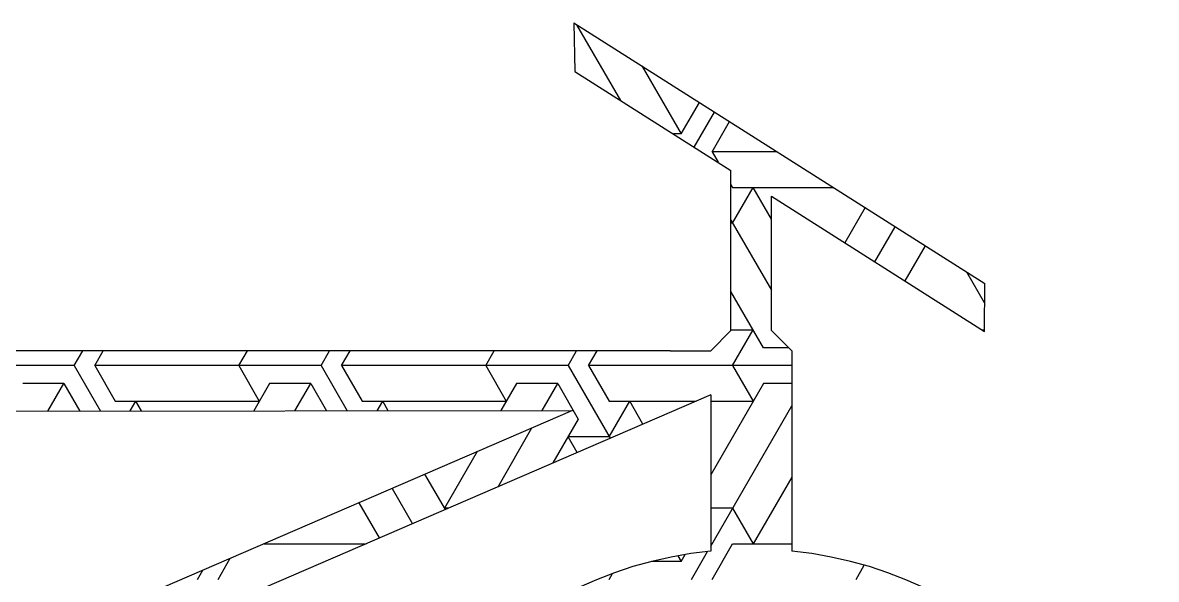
# Model space of a CAD drawing. Header units: millimetres. Extents: x 0 to 2404, y 0 to 1600.
# Drawn here: x 2264.4 to 2404.3, y 1531 to 1599.7 of the extents above; entities that cross this region are included whole.
import ezdxf

# ---------------------------------------------------------------- set-up
doc = ezdxf.new("R2010")
doc.units = ezdxf.units.MM

msp = doc.modelspace()

# ---------------------------------------------------------------- linework, layer by layer
for p, q in [((2332.42, 1599.73), (2383.15, 1567.51)), ((2332.42, 1599.73), (2332.58, 1593.71)), ((2332.58, 1593.71), (2351.83, 1581.48)), ((2351.83, 1561.72), (2351.83, 1581.48)), ((2356.83, 1561.72), (2356.83, 1578.31)), ((2356.83, 1578.31), (2383.11, 1561.61)), ((2383.11, 1561.61), (2383.15, 1567.51)), ((2349.33, 1559.22), (2351.83, 1561.72)), ((2359.33, 1559.22), (2356.83, 1561.72)), ((2344.33, 1559.22), (2218.63, 1559.22)), ((2344.33, 1559.22), (2349.33, 1559.22)), ((2359.33, 1559.22), (2359.33, 1534.48)), ((2349.33, 1553.78), (2233.82, 1503.85)), ((2349.33, 1553.78), (2349.33, 1534.48)), ((2220.58, 1551.72), (2332.26, 1551.85)), ((2332.26, 1551.85), (2231.84, 1508.44))]:
    msp.add_line(p, q)
at = {"linetype": 'Continuous'}
for p, q in [((2338.22, 1590.13), (2332.82, 1599.48)), ((2340.84, 1594.39), (2345.69, 1585.99)), ((2345.69, 1585.99), (2347.94, 1589.88)), ((2347.29, 1584.36), (2349.8, 1588.7)), ((2349.5, 1583.79), (2351.65, 1587.52)), ((2345.69, 1585.99), (2344.74, 1585.99)), ((2357.53, 1583.79), (2349.5, 1583.79)), ((2349.5, 1583.79), (2350.25, 1582.49)), ((2351.83, 1579.75), (2352.04, 1579.39)), ((2352.04, 1574.99), (2354.58, 1579.39)), ((2352.04, 1579.39), (2364.45, 1579.39)), ((2356.83, 1575.48), (2354.58, 1579.39)), ((2368.38, 1576.89), (2365.88, 1572.56)), ((2351.83, 1575.35), (2356.83, 1566.69)), ((2352.04, 1574.99), (2351.83, 1574.99)), ((2369.59, 1570.2), (2372.1, 1574.53)), ((2375.81, 1572.17), (2373.31, 1567.84)), ((2383.13, 1565.13), (2380.95, 1568.91)), ((2355.85, 1559.59), (2351.83, 1566.55)), ((2351.83, 1561.79), (2354.58, 1561.79)), ((2352.04, 1557.39), (2354.58, 1561.79)), ((2382.83, 1561.79), (2383.11, 1561.79)), ((2270.76, 1557.39), (2271.82, 1559.22)), ((2273.3, 1557.39), (2274.36, 1559.22)), ((2291.08, 1557.39), (2292.14, 1559.22)), ((2301.24, 1557.39), (2302.3, 1559.22)), ((2303.78, 1557.39), (2304.84, 1559.22)), ((2321.56, 1557.39), (2322.62, 1559.22)), ((2331.72, 1557.39), (2332.78, 1559.22)), ((2334.26, 1557.39), (2335.32, 1559.22)), ((2358.97, 1559.59), (2355.85, 1559.59)), ((2270.76, 1557.39), (2242.82, 1557.39)), ((2270.76, 1557.39), (2274, 1551.78)), ((2301.24, 1557.39), (2273.3, 1557.39)), ((2273.3, 1557.39), (2275.84, 1552.99)), ((2291.08, 1557.39), (2293.62, 1552.99)), ((2301.24, 1557.39), (2304.46, 1551.82)), ((2331.72, 1557.39), (2303.78, 1557.39)), ((2303.78, 1557.39), (2306.32, 1552.99)), ((2321.56, 1557.39), (2324.1, 1552.99)), ((2331.72, 1557.39), (2336.91, 1548.41)), ((2359.33, 1557.39), (2334.26, 1557.39)), ((2334.26, 1557.39), (2336.8, 1552.99)), ((2352.04, 1557.39), (2354.58, 1552.99)), ((2269.49, 1555.19), (2264.41, 1555.19)), ((2267.52, 1551.78), (2269.49, 1555.19)), ((2269.49, 1555.19), (2271.46, 1551.78)), ((2294.89, 1555.19), (2292.93, 1551.8)), ((2299.97, 1555.19), (2294.89, 1555.19)), ((2298.02, 1551.81), (2299.97, 1555.19)), ((2299.97, 1555.19), (2301.92, 1551.81)), ((2325.37, 1555.19), (2323.43, 1551.84)), ((2330.45, 1555.19), (2325.37, 1555.19)), ((2328.52, 1551.84), (2330.45, 1555.19)), ((2330.45, 1555.19), (2332.99, 1550.79)), ((2355.85, 1555.19), (2349.33, 1543.9)), ((2359.33, 1555.19), (2355.85, 1555.19)), ((2275.84, 1552.99), (2293.62, 1552.99)), ((2277.68, 1551.79), (2278.38, 1552.99)), ((2279.07, 1551.79), (2278.38, 1552.99)), ((2306.32, 1552.99), (2324.1, 1552.99)), ((2308.18, 1551.82), (2308.86, 1552.99)), ((2309.54, 1551.82), (2308.86, 1552.99)), ((2336.8, 1548.59), (2339.34, 1552.99)), ((2336.8, 1552.99), (2347.52, 1552.99)), ((2340.97, 1550.16), (2339.34, 1552.99)), ((2349.33, 1552.99), (2354.58, 1552.99)), ((2349.33, 1535.11), (2359.33, 1552.43)), ((2332.99, 1550.79), (2329.85, 1545.36)), ((2323.08, 1542.43), (2327.27, 1549.69)), ((2336.8, 1548.59), (2331.72, 1548.59)), ((2332.84, 1546.65), (2331.72, 1548.59)), ((2320.5, 1546.76), (2316.48, 1539.79)), ((2316.58, 1539.62), (2314.06, 1543.98)), ((2359.33, 1543.63), (2354.58, 1535.39)), ((2310, 1542.22), (2312.52, 1537.86)), ((2308.45, 1536.1), (2305.93, 1540.46)), ((2316.98, 1539.79), (2316.48, 1539.79)), ((2352.04, 1539.79), (2349.33, 1539.79)), ((2352.04, 1539.79), (2354.58, 1535.39)), ((2294.2, 1535.39), (2306.81, 1535.39)), ((2349.5, 1530.99), (2352.04, 1535.39)), ((2352.04, 1535.39), (2359.33, 1535.39)), ((2288.54, 1530.99), (2290.04, 1533.59)), ((2345.28, 1533.9), (2345.69, 1533.19)), ((2345.69, 1533.19), (2346.19, 1534.06)), ((2346.96, 1530.99), (2348.95, 1534.44)), ((2345.69, 1533.19), (2342.04, 1533.19)), ((2367.28, 1530.99), (2368.29, 1532.74)), ((2286, 1530.99), (2286.66, 1532.13)), ((2336.8, 1530.99), (2337.21, 1531.71))]:
    msp.add_line(p, q, dxfattribs=at)
msp.add_arc((2354.33, 1484.73), 50, 95.7392, 84.2608)

doc.saveas('drawing.dxf')
